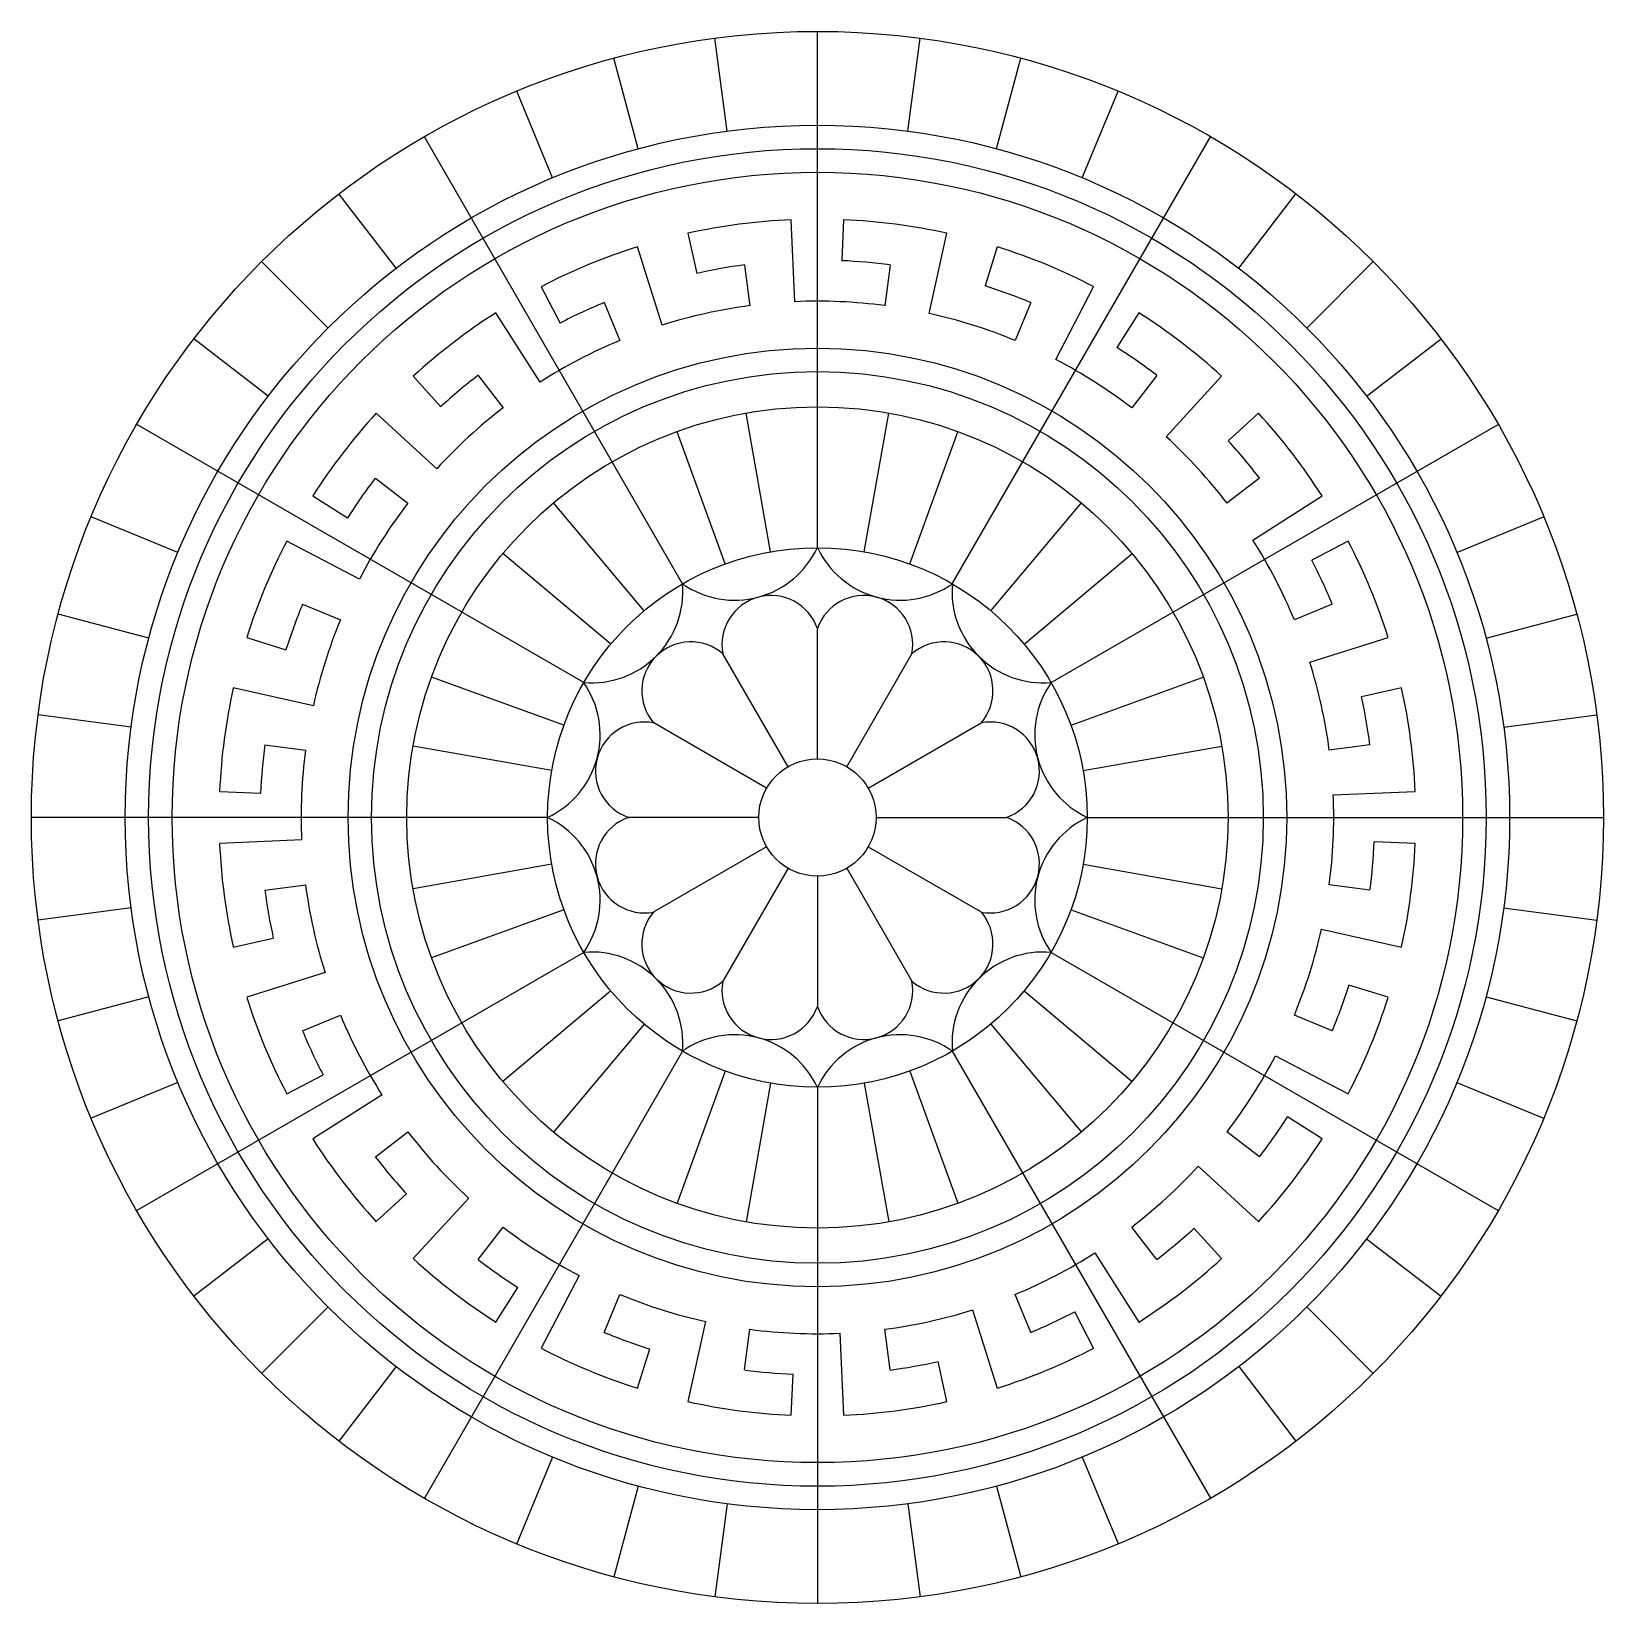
# Model space of a CAD drawing. Header units: millimetres. Extents: x 667 to 4200, y 451 to 2764.
# Drawn here: x 3200 to 4200, y 491 to 1491 of the extents above; entities that cross this region are included whole.
import ezdxf

# ---------------------------------------------------------------- set-up
doc = ezdxf.new("R2010")
doc.units = ezdxf.units.MM
doc.layers.add('cad-block.com', color=250, linetype='Continuous')

# ---------------------------------------------------------------- blocks, each defined once
blk = doc.blocks.new('deco6_cad-block.com')
at = {"color": 0}
for p, q in [((-57.5, 436.5), (-65.3, 495.7)), ((0, 171.6), (0, 500)), ((57.5, 436.5), (65.3, 495.7)), ((-114, 425.3), (-129.4, 483)), ((114, 425.3), (129.4, 483)), ((-168.5, 406.8), (-191.3, 461.9)), ((168.5, 406.8), (191.3, 461.9)), ((-85.8, 148.6), (-250, 433)), ((85.8, 148.6), (250, 433)), ((-268, 349.3), (-304.4, 396.7)), ((268, 349.3), (304.4, 396.7)), ((-14.3, 328), (-16.6, 380.2)), ((-82.4, 371.6), (-76.7, 346.1)), ((-98.7, 313.2), (-114.4, 363)), ((114.4, 363), (106.6, 338.1)), ((-311.3, 311.3), (-353.6, 353.6)), ((-46.3, 351.4), (-42.9, 325.5)), ((46.3, 351.4), (42.9, 325.5)), ((311.3, 311.3), (353.6, 353.6)), ((-175.7, 337.6), (-163.7, 314.4)), ((151.6, 291.3), (175.7, 337.6)), ((-176.4, 276.9), (-204.5, 321)), ((-135.7, 327.5), (-125.7, 303.4)), ((204.5, 321), (190.5, 299)), ((-349.3, 268), (-396.7, 304.4)), ((349.3, 268), (396.7, 304.4)), ((-257.1, 280.6), (-239.5, 261.3)), ((-215.8, 281.2), (-199.9, 260.5)), ((215.8, 281.2), (199.9, 260.5)), ((221.8, 242.1), (257.1, 280.6)), ((-242.1, 221.8), (-280.6, 257.1)), ((-29.8, 169), (-45.4, 257.2)), ((29.8, 169), (45.4, 257.2)), ((280.6, 257.1), (261.3, 239.5)), ((-148.6, 85.8), (-433, 250)), ((-58.7, 161.3), (-89.3, 245.4)), ((58.7, 161.3), (89.3, 245.4)), ((148.6, 85.8), (433, 250)), ((-281.2, 215.8), (-260.5, 199.9)), ((281.2, 215.8), (260.5, 199.9)), ((-321, 204.5), (-299, 190.5)), ((-110.3, 131.5), (-167.9, 200.1)), ((110.3, 131.5), (167.9, 200.1)), ((276.9, 176.4), (321, 204.5)), ((-406.8, 168.5), (-461.9, 191.3)), ((406.8, 168.5), (461.9, 191.3)), ((-291.3, 151.6), (-337.6, 175.7)), ((337.6, 175.7), (314.4, 163.7)), ((-131.5, 110.3), (-200.1, 167.9)), ((131.5, 110.3), (200.1, 167.9)), ((-327.5, 135.7), (-303.4, 125.7)), ((327.5, 135.7), (303.4, 125.7)), ((-425.3, 114), (-483, 129.4)), ((0, 37.3), (0, 120.2)), ((425.3, 114), (483, 129.4)), ((-363, 114.4), (-338.1, 106.6)), ((313.2, 98.7), (363, 114.4)), ((-18.7, 32.3), (-60.1, 104.1)), ((18.7, 32.3), (60.1, 104.1)), ((-320.6, 71.1), (-371.6, 82.4)), ((-161.3, 58.7), (-245.4, 89.3)), ((161.3, 58.7), (245.4, 89.3)), ((371.6, 82.4), (346.1, 76.7)), ((-436.5, 57.5), (-495.7, 65.3)), ((-32.3, 18.7), (-104.1, 60.1)), ((32.3, 18.7), (104.1, 60.1)), ((436.5, 57.5), (495.7, 65.3)), ((-351.4, 46.3), (-325.5, 42.9)), ((-169, 29.8), (-257.2, 45.4)), ((169, 29.8), (257.2, 45.4)), ((351.4, 46.3), (325.5, 42.9)), ((-380.2, 16.6), (-354.1, 15.5)), ((328, 14.3), (380.2, 16.6)), ((-171.6, 0), (-500, 0)), ((-37.3, 0), (-120.2, 0)), ((37.3, 0), (120.2, 0)), ((171.6, 0), (500, 0)), ((-328, -14.3), (-380.2, -16.6)), ((-32.3, -18.7), (-104.1, -60.1)), ((32.3, -18.7), (104.1, -60.1)), ((380.2, -16.6), (354.1, -15.5)), ((-169, -29.8), (-257.2, -45.4)), ((169, -29.8), (257.2, -45.4)), ((-18.7, -32.3), (-60.1, -104.1)), ((0, -37.3), (0, -120.2)), ((18.7, -32.3), (60.1, -104.1)), ((-351.4, -46.3), (-325.5, -42.9)), ((351.4, -46.3), (325.5, -42.9)), ((-436.5, -57.5), (-495.7, -65.3)), ((-161.3, -58.7), (-245.4, -89.3)), ((161.3, -58.7), (245.4, -89.3)), ((436.5, -57.5), (495.7, -65.3)), ((-371.6, -82.4), (-346.1, -76.7)), ((320.6, -71.1), (371.6, -82.4)), ((-148.6, -85.8), (-433, -250)), ((148.6, -85.8), (433, -250)), ((-313.2, -98.7), (-363, -114.4)), ((363, -114.4), (338.1, -106.6)), ((-425.3, -114), (-483, -129.4)), ((-131.5, -110.3), (-200.1, -167.9)), ((131.5, -110.3), (200.1, -167.9)), ((425.3, -114), (483, -129.4)), ((-327.5, -135.7), (-303.4, -125.7)), ((327.5, -135.7), (303.4, -125.7)), ((-110.3, -131.5), (-167.9, -200.1)), ((110.3, -131.5), (167.9, -200.1)), ((-85.8, -148.6), (-250, -433)), ((85.8, -148.6), (250, -433)), ((291.3, -151.6), (337.6, -175.7)), ((-406.8, -168.5), (-461.9, -191.3)), ((-337.6, -175.7), (-314.4, -163.7)), ((-58.7, -161.3), (-89.3, -245.4)), ((-29.8, -169), (-45.4, -257.2)), ((29.8, -169), (45.4, -257.2)), ((58.7, -161.3), (89.3, -245.4)), ((406.8, -168.5), (461.9, -191.3)), ((-276.9, -176.4), (-321, -204.5)), ((0, -171.6), (0, -500)), ((-281.2, -215.8), (-260.5, -199.9)), ((281.2, -215.8), (260.5, -199.9)), ((321, -204.5), (299, -190.5)), ((242.1, -221.8), (280.6, -257.1)), ((-280.6, -257.1), (-261.3, -239.5)), ((-221.8, -242.1), (-257.1, -280.6)), ((-349.3, -268), (-396.7, -304.4)), ((-215.8, -281.2), (-199.9, -260.5)), ((215.8, -281.2), (199.9, -260.5)), ((257.1, -280.6), (239.5, -261.3)), ((349.3, -268), (396.7, -304.4)), ((176.4, -276.9), (204.5, -321)), ((-204.5, -321), (-190.5, -299)), ((-151.6, -291.3), (-175.7, -337.6)), ((-135.7, -327.5), (-125.7, -303.4)), ((135.7, -327.5), (125.7, -303.4)), ((-311.3, -311.3), (-353.6, -353.6)), ((98.7, -313.2), (114.4, -363)), ((175.7, -337.6), (163.7, -314.4)), ((311.3, -311.3), (353.6, -353.6)), ((-71.1, -320.6), (-82.4, -371.6)), ((-46.3, -351.4), (-42.9, -325.5)), ((14.3, -328), (16.6, -380.2)), ((46.3, -351.4), (42.9, -325.5)), ((-114.4, -363), (-106.6, -338.1)), ((-268, -349.3), (-304.4, -396.7)), ((82.4, -371.6), (76.7, -346.1)), ((268, -349.3), (304.4, -396.7)), ((-16.6, -380.2), (-15.5, -354.1)), ((-168.5, -406.8), (-191.3, -461.9)), ((168.5, -406.8), (191.3, -461.9)), ((-114, -425.3), (-129.4, -483)), ((114, -425.3), (129.4, -483)), ((-57.5, -436.5), (-65.3, -495.7)), ((57.5, -436.5), (65.3, -495.7))]:
    blk.add_line(p, q, dxfattribs=at)
blk.add_lwpolyline([(135.7, 327.5), (125.7, 303.4, 0.04366), (71.1, 320.6), (82.4, 371.6, 0.04366), (16.6, 380.2), (15.5, 354.1)], format="xyb", dxfattribs=at)
for radius in [500, 440.3, 425.4, 410.4, 298.5, 283.6, 261.2, 171.6, 37.3]:
    blk.add_circle((0, 0), radius, dxfattribs=at)
for centre, radius, start, end in [((0, 0), 380.6, 92.5, 102.5), ((0, 0), 380.6, 107.5, 117.5), ((0, 0), 380.6, 62.5, 72.5), ((0, 0), 354.5, 97.5, 102.5), ((0, 0), 354.5, 82.5, 87.5), ((0, 0), 354.5, 67.5, 72.5), ((0, 0), 380.6, 122.5, 132.5), ((0, 0), 354.5, 112.5, 117.5), ((0, 0), 328.4, 97.5, 107.5), ((0, 0), 328.4, 82.5, 92.5), ((0, 0), 380.6, 47.5, 57.5), ((0, 0), 328.4, 112.5, 122.5), ((0, 0), 328.4, 52.5, 62.5), ((0, 0), 354.5, 52.5, 57.5), ((0, 0), 354.5, 127.5, 132.5), ((0, 0), 328.4, 127.5, 137.5), ((0, 0), 380.6, 137.5, 147.5), ((0, 0), 380.6, 32.5, 42.5), ((0, 0), 328.4, 37.5, 47.5), ((0, 0), 354.5, 37.5, 42.5), ((0, 0), 354.5, 142.5, 147.5), ((0, 0), 328.4, 142.5, 152.5), ((0, 0), 380.6, 152.5, 162.5), ((-52.6, 196.2), 58, 235.0133, 334.9867), ((52.6, 196.2), 58, 205.0133, 304.9867), ((0, 0), 328.4, 22.5, 32.5), ((0, 0), 380.6, 17.5, 27.5), ((0, 0), 354.5, 22.5, 27.5), ((-143.6, 143.6), 58, 265.0133, 4.9867), ((-29.5, 110), 31.2, 19.1021, 190.8979), ((29.5, 110), 31.2, 349.1021, 160.8979), ((143.6, 143.6), 58, 175.0133, 274.9867), ((0, 0), 354.5, 157.5, 162.5), ((0, 0), 328.4, 157.5, 167.5), ((-80.5, 80.5), 31.2, 49.1021, 220.8979), ((80.5, 80.5), 31.2, 319.1021, 130.8979), ((0, 0), 328.4, 7.5, 17.5), ((0, 0), 380.6, 167.5, 177.5), ((-196.2, 52.6), 58, 295.0133, 34.9867), ((196.2, 52.6), 58, 145.0133, 244.9867), ((0, 0), 380.6, 2.5, 12.5), ((0, 0), 354.5, 7.5, 12.5), ((-110, 29.5), 31.2, 79.1021, 250.8979), ((110, 29.5), 31.2, 289.1021, 100.8979), ((0, 0), 354.5, 172.5, 177.5), ((0, 0), 328.4, 172.5, 182.5), ((0, 0), 328.4, 352.5, 2.5), ((-196.2, -52.6), 58, 325.0133, 64.9867), ((-110, -29.5), 31.2, 109.1021, 280.8979), ((110, -29.5), 31.2, 259.1021, 70.8979), ((196.2, -52.6), 58, 115.0133, 214.9867), ((0, 0), 380.6, 182.5, 192.5), ((0, 0), 354.5, 352.5, 357.5), ((0, 0), 380.6, 347.5, 357.5), ((0, 0), 354.5, 187.5, 192.5), ((0, 0), 328.4, 187.5, 197.5), ((-80.5, -80.5), 31.2, 139.1021, 310.8979), ((80.5, -80.5), 31.2, 229.1021, 40.8979), ((0, 0), 328.4, 337.5, 347.5), ((-143.6, -143.6), 58, 355.0133, 94.9867), ((143.6, -143.6), 58, 85.0133, 184.9867), ((-29.5, -110), 31.2, 169.1021, 340.8979), ((29.5, -110), 31.2, 199.1021, 10.8979), ((0, 0), 354.5, 337.5, 342.5), ((0, 0), 380.6, 197.5, 207.5), ((0, 0), 380.6, 332.5, 342.5), ((0, 0), 328.4, 202.5, 212.5), ((0, 0), 354.5, 202.5, 207.5), ((-52.6, -196.2), 58, 25.0133, 124.9867), ((52.6, -196.2), 58, 55.0133, 154.9867), ((0, 0), 328.4, 322.5, 332.5), ((0, 0), 328.4, 217.5, 227.5), ((0, 0), 354.5, 322.5, 327.5), ((0, 0), 380.6, 212.5, 222.5), ((0, 0), 380.6, 317.5, 327.5), ((0, 0), 354.5, 217.5, 222.5), ((0, 0), 328.4, 307.5, 317.5), ((0, 0), 328.4, 232.5, 242.5), ((0, 0), 354.5, 307.5, 312.5), ((0, 0), 328.4, 292.5, 302.5), ((0, 0), 380.6, 227.5, 237.5), ((0, 0), 354.5, 232.5, 237.5), ((0, 0), 380.6, 302.5, 312.5), ((0, 0), 328.4, 247.5, 257.5), ((0, 0), 328.4, 277.5, 287.5), ((0, 0), 354.5, 292.5, 297.5), ((0, 0), 354.5, 247.5, 252.5), ((0, 0), 328.4, 262.5, 272.5), ((0, 0), 380.6, 242.5, 252.5), ((0, 0), 380.6, 287.5, 297.5), ((0, 0), 354.5, 277.5, 282.5), ((0, 0), 354.5, 262.5, 267.5), ((0, 0), 380.6, 257.5, 267.5), ((0, 0), 380.6, 272.5, 282.5)]:
    blk.add_arc(centre, radius, start, end, dxfattribs=at)

msp = doc.modelspace()

# ---------------------------------------------------------------- block references
at = {"layer": 'cad-block.com'}
msp.add_blockref('deco6_cad-block.com', (3700.2, 991.2), dxfattribs=at)

doc.saveas('drawing.dxf')
